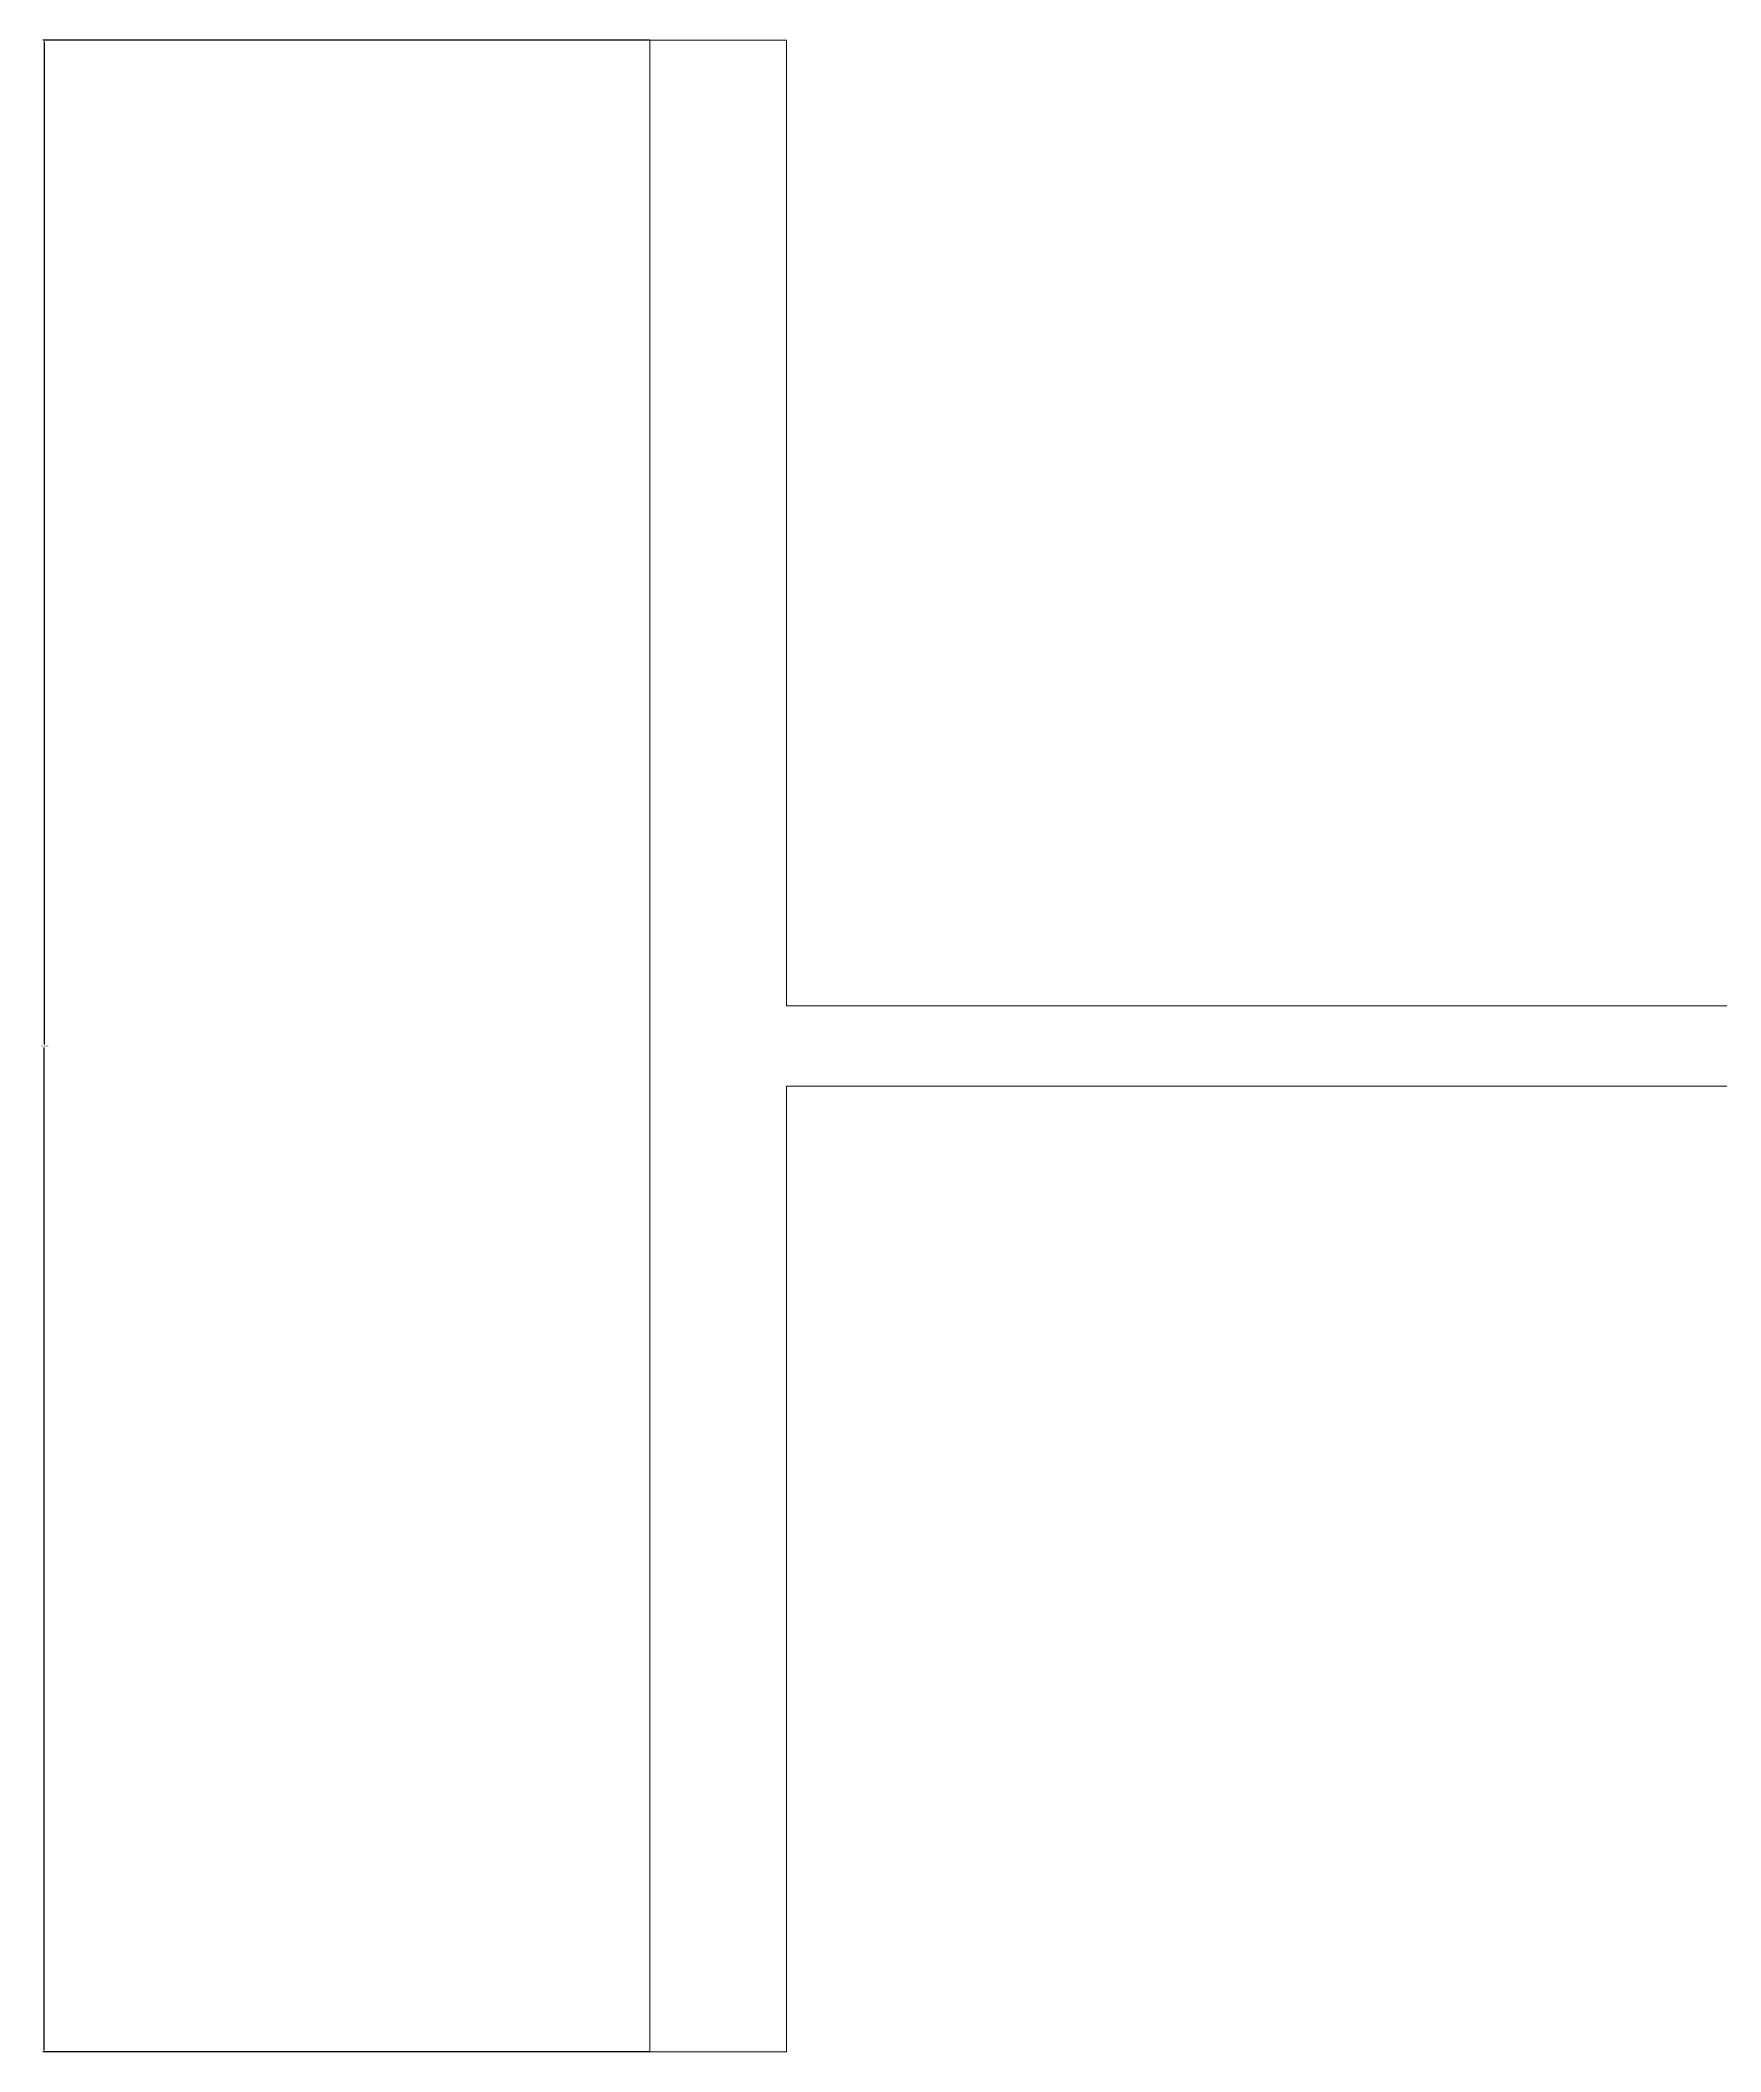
# Model space of a CAD drawing. Header units: millimetres. Extents: x 820 to 1656, y -124 to 126.
# Drawn here: x 819.9 to 1028.9, y -124.4 to 125.6 of the extents above; entities that cross this region are included whole.
import ezdxf

# ---------------------------------------------------------------- set-up
doc = ezdxf.new("R2010")
doc.units = ezdxf.units.MM
doc.header["$MEASUREMENT"] = 0
doc.styles.get("Standard").update_dxf_attribs({"font": 'arial.ttf'})
doc.dimstyles.get("Standard").update_dxf_attribs({"dimtxt": 0.18, "dimasz": 0.18, "dimexe": 0.18, "dimexo": 0.0625, "dimgap": 0.09, "dimtad": 0, "dimtih": 1, "dimtoh": 1, "dimdec": 4, "dimzin": 0, "dimdsep": 46, "dimtxsty": 'Standard', "dimcen": 0.09, "dimadec": 0, "dimazin": 0, "dimtfac": 1, "dimtdec": 4, "dimtofl": 0, "dimtmove": 0, "dimatfit": 3, "dimfxl": 1, "dimtolj": 1, "dimtzin": 0, "dimarcsym": 0})

# ---------------------------------------------------------------- blocks, each defined once
blk = doc.blocks.new('*D5')
at = {"color": 0, "lineweight": -2, "ltscale": 0.0001, "transparency": 16777216}
for p, q in [((895.68, 125.61), (820.27, 125.61)), ((820.45, 125.43), (820.45, 0.79)), ((820.45, -124.21), (820.45, 0.43)), ((895.68, -124.39), (820.27, -124.39))]:
    blk.add_line(p, q, dxfattribs=at)
at = {"color": 0, "ltscale": 0.0001, "transparency": 16777216}
for points in [[(820.42, 125.43), (820.48, 125.43), (820.45, 125.61)], [(820.42, -124.21), (820.48, -124.21), (820.45, -124.39)]]:
    blk.add_solid(points, dxfattribs=at)
at = {"layer": 'Defpoints', "color": 0, "ltscale": 0.0001, "transparency": 16777216}
for p in [(895.75, 125.61), (820.45, -124.39), (895.75, -124.39)]:
    blk.add_point(p, dxfattribs=at)
at = {"color": 0, "ltscale": 0.0001, "transparency": 16777216, "insert": (820.45, 0.61), "char_height": 0.18, "attachment_point": 5}
blk.add_mtext('\\A1;250.0000', dxfattribs=at)

msp = doc.modelspace()

# ---------------------------------------------------------------- linework, layer by layer
at = {"color": 0, "linetype": 'Continuous', "lineweight": 0}
for p, q in [((895.74686, 125.60801), (895.74686, -124.39199)), ((895.74686, 125.60801), (912.74686, 125.60801)), ((895.74686, -124.39199), (895.74686, 125.60801)), ((912.74686, 125.60801), (895.74686, 125.60801)), ((912.74686, 5.60801), (912.74686, 125.60801)), ((912.74686, 125.60801), (912.74686, 5.60801)), ((1128.74686, 5.60801), (912.74686, 5.60801)), ((912.74686, 5.60801), (1128.74686, 5.60801)), ((912.74686, -124.39199), (912.74686, -4.39199)), ((912.74686, -4.39199), (1128.74686, -4.39199)), ((912.74686, -4.39199), (912.74686, -124.39199)), ((1128.74686, -4.39199), (912.74686, -4.39199)), ((912.74686, -124.39199), (895.74686, -124.39199)), ((895.74686, -124.39199), (912.74686, -124.39199))]:
    msp.add_line(p, q, dxfattribs=at)

# ---------------------------------------------------------------- dimensions: what is measured, and where the dimension line sits
at = {"ltscale": 0.0001}
dim = msp.add_linear_dim(base=(820.45029, -124.39199), p1=(895.74686, 125.60801), p2=(895.74686, -124.39199), angle=90, dimstyle='Standard', dxfattribs=at)
dim.commit()
dim.dimension.update_dxf_attribs({"geometry": '*D5', "text_midpoint": (820.45029, 0.60801)})

doc.saveas('drawing.dxf')
